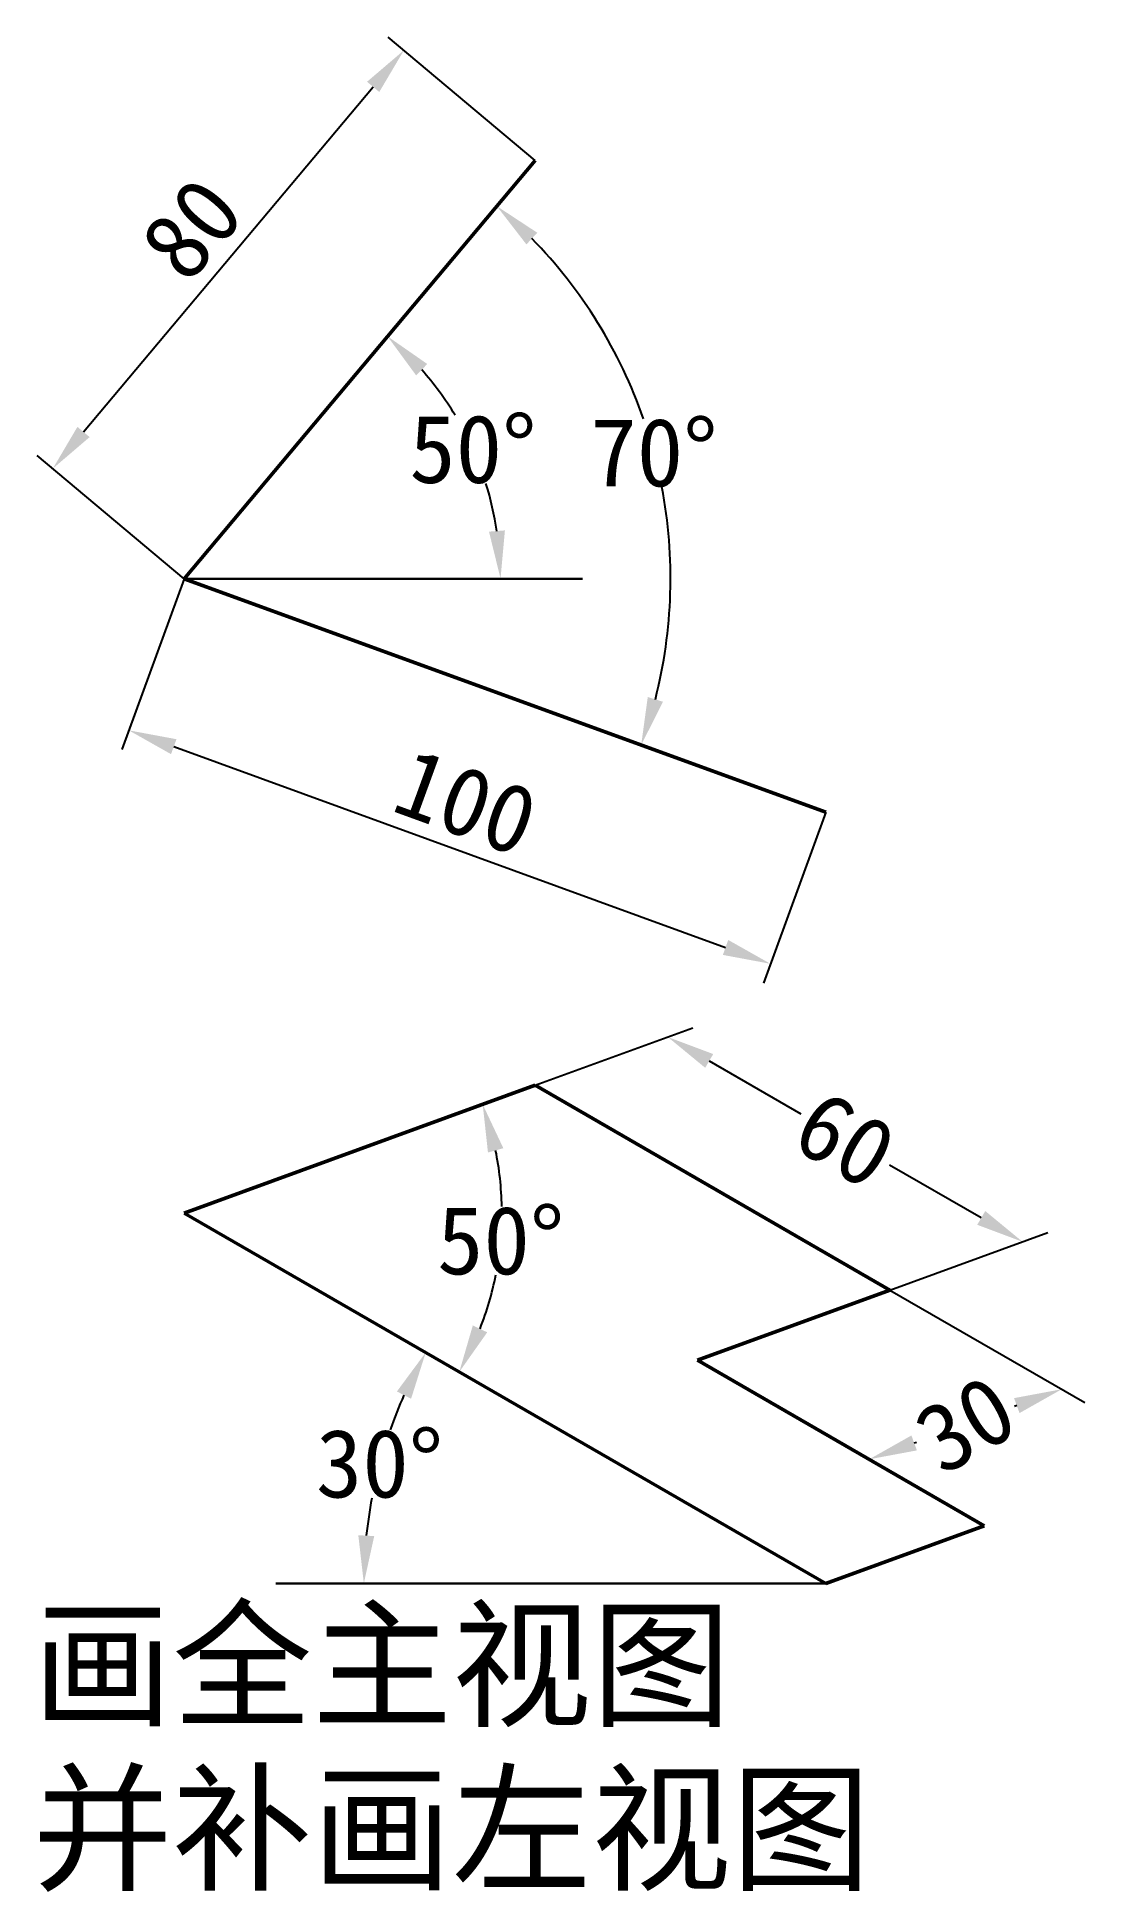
# Model space of a CAD drawing. Header units: millimetres. Extents: x 19 to 172, y 11 to 283.
import ezdxf

# ---------------------------------------------------------------- set-up
doc = ezdxf.new("R2010")
doc.units = ezdxf.units.MM
doc.layers.get('0').update_dxf_attribs({"lineweight": 50})
doc.layers.get('Defpoints').update_dxf_attribs({"lineweight": 30})
doc.layers.add('图层1', color=1, linetype='Continuous', lineweight=30)
doc.styles.add('样式 1', font='simsun.ttf')
doc.dimstyles.new('副本 (2)ISO-25', dxfattribs={"dimtxt": 10, "dimasz": 7, "dimexe": 3, "dimexo": 0, "dimgap": 0, "dimtad": 1, "dimtih": 1, "dimtoh": 1, "dimdec": 0, "dimdsep": 46, "dimtxsty": 'Standard', "dimcen": 2.5, "dimadec": 0, "dimazin": 0, "dimtfac": 1, "dimtdec": 0, "dimtmove": 0, "dimatfit": 3, "dimfxl": 0, "dimarcsym": 0})
doc.dimstyles.new('副本ISO-25', dxfattribs={"dimtxt": 10, "dimasz": 7, "dimexe": 3, "dimexo": 0, "dimgap": 2, "dimtad": 1, "dimdec": 0, "dimdsep": 46, "dimtxsty": 'Standard', "dimcen": 2.5, "dimadec": 0, "dimazin": 0, "dimtfac": 1, "dimtdec": 0, "dimtmove": 0, "dimatfit": 3, "dimfxl": 0, "dimarcsym": 0})

# ---------------------------------------------------------------- blocks, each defined once
blk = doc.blocks.new('*D1')
at = {"layer": 'Defpoints', "color": 0}
for p in [(40.42, 203.61), (134.39, 169.41), (126.3, 147.19)]:
    blk.add_point(p, dxfattribs=at)
at = {"layer": '图层1', "color": 0, "lineweight": -2}
for p, q in [((40.42, 203.61), (31.31, 178.57)), ((38.91, 179), (119.72, 149.58)), ((134.39, 169.41), (125.28, 144.37))]:
    blk.add_line(p, q, dxfattribs=at)
at = {"layer": '图层1', "color": 0}
for points in [[(39.31, 180.09), (38.51, 177.9), (32.33, 181.39)], [(120.12, 150.68), (119.33, 148.49), (126.3, 147.19)]]:
    blk.add_solid(points, dxfattribs=at)
at = {"layer": '图层1', "color": 0, "insert": (81.71, 170.87), "char_height": 10, "attachment_point": 5, "rotation": 340}
blk.add_mtext('100', dxfattribs=at)
blk = doc.blocks.new('*D2')
at = {"layer": 'Defpoints', "color": 0}
for p in [(72.62, 281.02), (91.84, 264.89), (40.42, 203.61)]:
    blk.add_point(p, dxfattribs=at)
at = {"layer": '图层1', "color": 0, "lineweight": -2}
for p, q in [((91.84, 264.89), (70.32, 282.95)), ((25.69, 225.1), (68.12, 275.66)), ((40.42, 203.61), (18.9, 221.67))]:
    blk.add_line(p, q, dxfattribs=at)
at = {"layer": '图层1', "color": 0}
for points in [[(67.22, 276.41), (69.01, 274.91), (72.62, 281.02)], [(24.8, 225.85), (26.59, 224.35), (21.2, 219.74)]]:
    blk.add_solid(points, dxfattribs=at)
at = {"layer": '图层1', "color": 0, "insert": (41.54, 254.88), "char_height": 10, "attachment_point": 5, "rotation": 50}
blk.add_mtext('80', dxfattribs=at)
blk = doc.blocks.new('*D3')
at = {"layer": 'Defpoints', "color": 0}
for p in [(91.84, 264.89), (79.15, 229.08), (40.42, 203.61), (40.42, 203.61), (98.75, 203.61)]:
    blk.add_point(p, dxfattribs=at)
at = {"layer": '图层1', "color": 0, "lineweight": -2}
for start, end in [(31.0946, 41.3388), (8.6612, 17.5001)]:
    blk.add_arc((40.42, 203.61), 46.35, start, end, dxfattribs=at)
at = {"layer": '图层1', "color": 0}
for points in [[(74.41, 233.39), (76.04, 235.06), (70.21, 239.12)], [(87.41, 210.68), (85.08, 210.5), (86.77, 203.61)]]:
    blk.add_solid(points, dxfattribs=at)
at = {"layer": '图层1', "color": 0, "insert": (82.72, 222.55), "char_height": 10, "attachment_point": 5}
blk.add_mtext('50°', dxfattribs=at)
blk = doc.blocks.new('*D4')
at = {"layer": 'Defpoints', "color": 0}
for p in [(91.84, 264.89), (111.55, 207.75), (40.42, 203.61), (40.42, 203.61), (134.39, 169.41)]:
    blk.add_point(p, dxfattribs=at)
at = {"layer": '图层1', "color": 0, "lineweight": -2}
for start, end in [(19.2077, 44.3687), (345.6313, 10.8737)]:
    blk.add_arc((40.42, 203.61), 71.25, start, end, dxfattribs=at)
at = {"layer": '图层1', "color": 0}
for points in [[(90.56, 252.58), (92.15, 254.29), (86.22, 258.19)], [(110.56, 185.58), (108.33, 186.27), (107.37, 179.24)]]:
    blk.add_solid(points, dxfattribs=at)
at = {"layer": '图层1', "color": 0, "insert": (109.24, 222.05), "char_height": 10, "attachment_point": 5}
blk.add_mtext('70°', dxfattribs=at)
blk = doc.blocks.new('*D5')
at = {"layer": 'Defpoints', "color": 0}
for p in [(40.42, 110.67), (70.83, 79.55), (53.88, 56.42), (134.39, 56.42), (134.39, 56.42)]:
    blk.add_point(p, dxfattribs=at)
at = {"layer": '图层1', "color": 0, "lineweight": -2}
for start, end in [(155.9319, 160.565), (169.3447, 174.0681)]:
    blk.add_arc((134.39, 56.42), 67.64, start, end, dxfattribs=at)
at = {"layer": '图层1', "color": 0}
for points in [[(71.59, 84.53), (73.67, 83.47), (75.81, 90.24)], [(68.27, 63.35), (65.94, 63.47), (66.75, 56.42)]]:
    blk.add_solid(points, dxfattribs=at)
at = {"layer": '图层1', "color": 0, "insert": (69.05, 73.92), "char_height": 10, "attachment_point": 5}
blk.add_mtext('30°', dxfattribs=at)
blk = doc.blocks.new('*D6')
at = {"layer": 'Defpoints', "color": 0}
for p in [(91.84, 129.39), (40.42, 110.67), (40.42, 110.67), (85.71, 99.94), (134.39, 56.42)]:
    blk.add_point(p, dxfattribs=at)
at = {"layer": '图层1', "color": 0, "lineweight": -2}
for start, end in [(1.1609, 11.3756), (338.6244, 348.7803)]:
    blk.add_arc((40.42, 110.67), 46.55, start, end, dxfattribs=at)
at = {"layer": '图层1', "color": 0}
for points in [[(84.93, 119.54), (87.18, 120.17), (84.16, 126.59)], [(84.82, 93.2), (82.71, 94.21), (80.73, 87.4)]]:
    blk.add_solid(points, dxfattribs=at)
at = {"layer": '图层1', "color": 0, "insert": (86.79, 106.61), "char_height": 10, "attachment_point": 5}
blk.add_mtext('50°', dxfattribs=at)
blk = doc.blocks.new('*D7')
at = {"layer": 'Defpoints', "color": 0}
for p in [(91.84, 129.39), (163.23, 106.46), (143.8, 99.39)]:
    blk.add_point(p, dxfattribs=at)
at = {"layer": '图层1', "color": 0, "lineweight": -2}
for p, q in [((91.84, 129.39), (114.95, 137.8)), ((117.33, 132.96), (130.76, 125.21)), ((157.17, 109.96), (143.75, 117.71)), ((143.8, 99.39), (166.91, 107.8))]:
    blk.add_line(p, q, dxfattribs=at)
at = {"layer": '图层1', "color": 0}
for points in [[(117.92, 133.97), (116.75, 131.95), (111.27, 136.46)], [(157.76, 110.97), (156.59, 108.95), (163.23, 106.46)]]:
    blk.add_solid(points, dxfattribs=at)
at = {"layer": '图层1', "color": 0, "insert": (137.25, 121.46), "char_height": 10, "attachment_point": 5, "rotation": 330}
blk.add_mtext('60', dxfattribs=at)
blk = doc.blocks.new('*D8')
at = {"layer": 'Defpoints', "color": 0}
for p in [(143.8, 99.39), (115.61, 89.13), (140.77, 74.6)]:
    blk.add_point(p, dxfattribs=at)
at = {"layer": '图层1', "color": 0, "lineweight": -2}
for p, q in [((143.8, 99.39), (172.35, 82.9)), ((115.61, 89.13), (144.16, 72.64)), ((162.38, 82.47), (162.02, 82.34)), ((147.35, 77), (147.71, 77.13))]:
    blk.add_line(p, q, dxfattribs=at)
at = {"layer": '图层1', "color": 0}
for points in [[(161.98, 83.56), (162.78, 81.37), (168.96, 84.86)], [(146.95, 78.09), (147.75, 75.9), (140.77, 74.6)]]:
    blk.add_solid(points, dxfattribs=at)
at = {"layer": '图层1', "color": 0, "insert": (154.87, 79.73), "char_height": 10, "attachment_point": 5, "rotation": 30}
blk.add_mtext('30', dxfattribs=at)

msp = doc.modelspace()

# ---------------------------------------------------------------- linework, layer by layer
for p, q in [((40.42, 203.61), (91.84, 264.89)), ((40.42, 203.61), (134.39, 169.41)), ((40.42, 110.67), (91.84, 129.39)), ((91.84, 129.39), (143.8, 99.39)), ((134.39, 56.42), (40.42, 110.67)), ((143.8, 99.39), (115.61, 89.13)), ((115.61, 89.13), (157.62, 64.87)), ((134.39, 56.42), (157.62, 64.87))]:
    msp.add_line(p, q)
at = {"layer": '图层1'}
for p, q in [((40.42, 203.61), (98.75, 203.61)), ((134.39, 56.42), (53.88, 56.42))]:
    msp.add_line(p, q, dxfattribs=at)

# ---------------------------------------------------------------- texts
at = {"color": 1, "style": '样式 1'}
for s, p in [('画全主视图', (18.26, 37.01)), ('并补画左视图 ', (18.26, 13))]:
    msp.add_text(s, height=15, dxfattribs=at).set_placement(p)

# ---------------------------------------------------------------- dimensions: what is measured, and where the dimension line sits
at = {"layer": '图层1'}
for p2, distance, picture, middle in [((91.84, 264.89), 25.1, '*D2', (41.54, 254.88)), ((134.39, 169.41), -23.64, '*D1', (81.71, 170.87))]:
    dim = msp.add_aligned_dim(p1=(40.42, 203.61), p2=p2, distance=distance, dimstyle='副本ISO-25', dxfattribs=at)
    dim.commit()
    dim.dimension.update_dxf_attribs({"geometry": picture, "text_midpoint": middle})
dim = msp.add_angular_dim_2l(base=(79.15, 229.08), line1=((40.42, 203.61), (98.75, 203.61)), line2=((40.42, 203.61), (91.84, 264.89)), dimstyle='副本 (2)ISO-25', dxfattribs=at)
dim.commit()
dim.dimension.update_dxf_attribs({"geometry": '*D3', "text_midpoint": (82.72, 222.55), "dimtype": 162})
for base, line1, line2, picture, middle in [((111.55, 207.75), ((40.42, 203.61), (134.39, 169.41)), ((40.42, 203.61), (91.84, 264.89)), '*D4', (109.24, 222.05)), ((85.71, 99.94), ((134.39, 56.42), (40.42, 110.67)), ((40.42, 110.67), (91.84, 129.39)), '*D6', (86.79, 106.61)), ((70.83, 79.55), ((134.39, 56.42), (53.88, 56.42)), ((134.39, 56.42), (40.42, 110.67)), '*D5', (69.05, 73.92))]:
    dim = msp.add_angular_dim_2l(base=base, line1=line1, line2=line2, dimstyle='副本 (2)ISO-25', dxfattribs=at)
    dim.commit()
    dim.dimension.update_dxf_attribs({"geometry": picture, "text_midpoint": middle})
for p1, p2, distance, picture, middle, turn in [((91.84, 129.39), (143.8, 99.39), 15.84, '*D7', (137.25, 121.46), 330), ((143.8, 99.39), (115.61, 89.13), 22.25, '*D8', (154.87, 79.73), 30)]:
    dim = msp.add_aligned_dim(p1=p1, p2=p2, distance=distance, dimstyle='副本 (2)ISO-25', dxfattribs=at)
    dim.commit()
    dim.dimension.update_dxf_attribs({"geometry": picture, "text_midpoint": middle, "text_rotation": turn})

doc.saveas('drawing.dxf')
